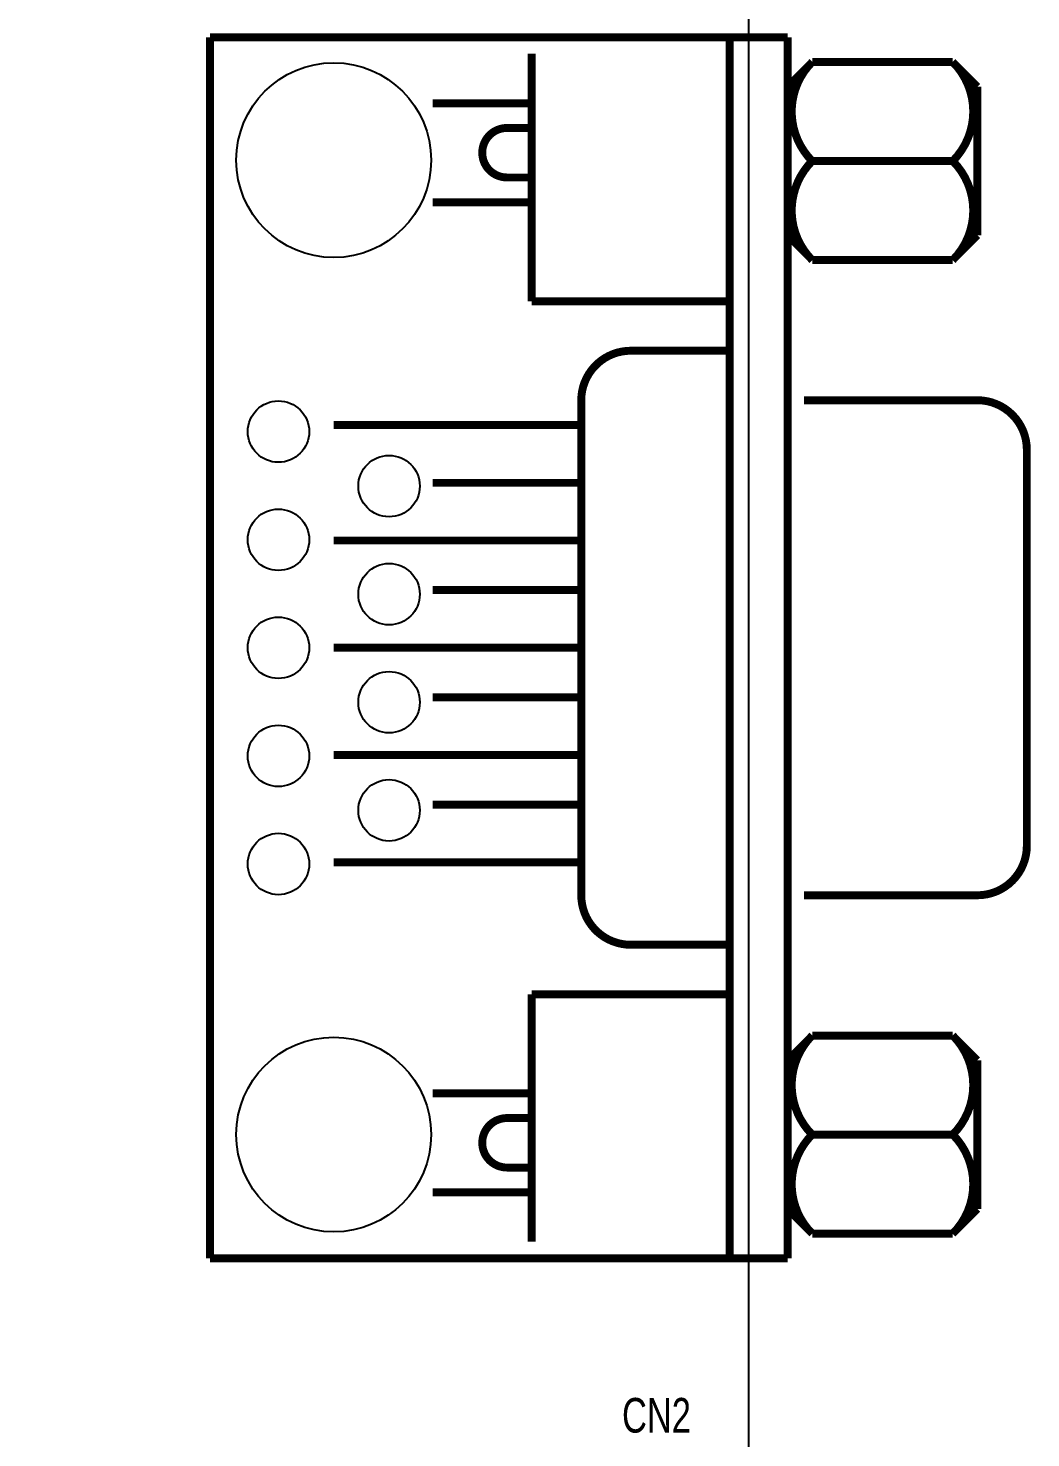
# Model space of a CAD drawing. Extents: x 38 to 5678, y 159 to 4392.
# Drawn here: x 4665 to 5678, y 1783 to 3207 of the extents above; entities that cross this region are included whole.
import ezdxf
from ezdxf.enums import TextEntityAlignment as Align

# ---------------------------------------------------------------- set-up
doc = ezdxf.new("R2010")
doc.units = 0
for name, color, linetype in [('BOARD_GEOMETRY_OUTLINE', 2, 'CONTINUOUS'), ('PACKAGE_GEOMETRY_SILKSCREEN_TOP', 3, 'CONTINUOUS'), ('PIN_TOP', 4, 'CONTINUOUS'), ('REF_DES_SILKSCREEN_TOP', 5, 'CONTINUOUS')]:
    doc.layers.add(name, color=color, linetype=linetype)

msp = doc.modelspace()

# ---------------------------------------------------------------- linework, layer by layer
at = {"layer": 'BOARD_GEOMETRY_OUTLINE'}
msp.add_lwpolyline([(156.93, 4331.97), (5274.96, 4331.97, -0.414214), (5393.07, 4213.86), (5393.07, 276.93, -0.414214), (5274.96, 158.82), (156.93, 158.82, -0.414214), (38.82, 276.93), (38.82, 4213.86, -0.414214)], format="xyb", close=True, dxfattribs=at)
at = {"layer": 'PACKAGE_GEOMETRY_SILKSCREEN_TOP', "const_width": 8}
for points in [[(4849.04, 3197.65), (5432.44, 3197.65)], [(4849.04, 1964.35), (4849.04, 3197.65)], [(5374.04, 1964.35), (5374.04, 3197.65)], [(5432.44, 1964.35), (5432.44, 3197.65)], [(5174.04, 2931.05), (5174.04, 3181.05)], [(5432.44, 3147.65), (5457.44, 3172.65)], [(5457.44, 3172.65), (5599.04, 3172.65)], [(5599.04, 3172.65), (5624.04, 3147.65)], [(5624.04, 2997.65), (5624.04, 3147.65)], [(5074.04, 3131.05), (5174.04, 3131.05)], [(5149.04, 3106.05), (5174.04, 3106.05)], [(5457.44, 3072.65), (5599.04, 3072.65)], [(5149.04, 3056.05), (5174.04, 3056.05)], [(5074.04, 3031.05), (5174.04, 3031.05)], [(5432.44, 2997.65), (5457.44, 2972.65)], [(5599.04, 2972.65), (5624.04, 2997.65)], [(5457.44, 2972.65), (5599.04, 2972.65)], [(5174.04, 2931.05), (5374.04, 2931.05)], [(5274.04, 2881.05), (5374.04, 2881.05)], [(5224.04, 2331.05), (5224.04, 2831.05)], [(5449.04, 2831.05), (5624.04, 2831.05)], [(4974.04, 2806.05), (5224.04, 2806.05)], [(5674.04, 2406.05), (5674.04, 2781.05)], [(5074.04, 2747.65), (5224.04, 2747.65)], [(4974.04, 2689.35), (5224.04, 2689.35)], [(5074.04, 2639.35), (5224.04, 2639.35)], [(4974.04, 2581.05), (5224.04, 2581.05)], [(5074.04, 2531.05), (5224.04, 2531.05)], [(4974.04, 2472.65), (5224.04, 2472.65)], [(5074.04, 2422.65), (5224.04, 2422.65)], [(5674.04, 2381.05), (5674.04, 2406.05)], [(4974.04, 2364.35), (5224.04, 2364.35)], [(5449.04, 2331.05), (5624.04, 2331.05)], [(5274.04, 2281.05), (5374.04, 2281.05)], [(5174.04, 2231.05), (5374.04, 2231.05)], [(5174.04, 1981.05), (5174.04, 2231.05)], [(5432.44, 2164.35), (5457.44, 2189.35)], [(5457.44, 2189.35), (5599.04, 2189.35)], [(5599.04, 2189.35), (5624.04, 2164.35)], [(5624.04, 2014.35), (5624.04, 2164.35)], [(5074.04, 2131.05), (5174.04, 2131.05)], [(5149.04, 2106.05), (5174.04, 2106.05)], [(5457.44, 2089.35), (5599.04, 2089.35)], [(5149.04, 2056.05), (5174.04, 2056.05)], [(5074.04, 2031.05), (5174.04, 2031.05)], [(5432.44, 2014.35), (5457.44, 1989.35)], [(5599.04, 1989.35), (5624.04, 2014.35)], [(5457.44, 1989.35), (5599.04, 1989.35)], [(4849.04, 1964.35), (5432.44, 1964.35)]]:
    msp.add_lwpolyline(points, dxfattribs=at)
for points in [[(5457.34, 3172.75, 0.414216), (5457.34, 3072.55)], [(5599.14, 3072.55, 0.414211), (5599.14, 3172.75)], [(5149.04, 3106.05, 1.000022), (5149.04, 3056.05)], [(5457.34, 3072.75, 0.414216), (5457.34, 2972.55)], [(5599.14, 2972.55, 0.414211), (5599.14, 3072.75)], [(5274.04, 2881.05, 0.414216), (5224.04, 2831.05)], [(5674.04, 2781.05, 0.414211), (5624.04, 2831.05)], [(5624.04, 2331.05, 0.414211), (5674.04, 2381.05)], [(5224.04, 2331.05, 0.414216), (5274.04, 2281.05)], [(5457.34, 2189.45, 0.414216), (5457.34, 2089.25)], [(5599.14, 2089.25, 0.414211), (5599.14, 2189.45)], [(5149.04, 2106.05, 1.000022), (5149.04, 2056.05)], [(5457.34, 2089.45, 0.414216), (5457.34, 1989.25)], [(5599.14, 1989.25, 0.414211), (5599.14, 2089.45)]]:
    msp.add_lwpolyline(points, format="xyb", dxfattribs=at)
at = {"layer": 'PIN_TOP'}
for centre, radius in [((4974.04, 3073.55), 98.35), ((4918.24, 2799.35), 31), ((5029.94, 2744.35), 31), ((4918.24, 2690.15), 31), ((5029.94, 2635.15), 31), ((4918.24, 2581.05), 31), ((5029.94, 2526.05), 31), ((4918.24, 2471.85), 31), ((5029.94, 2416.85), 31), ((4918.24, 2362.65), 31), ((4974.04, 2089.35), 98.35)]:
    msp.add_circle(centre, radius, dxfattribs=at)

# ---------------------------------------------------------------- texts
at = {"layer": 'REF_DES_SILKSCREEN_TOP', "width": 0.742857}
msp.add_text('CN2', height=35, dxfattribs=at).set_placement((5300, 1788.33), align=Align.CENTER)

doc.saveas('drawing.dxf')
